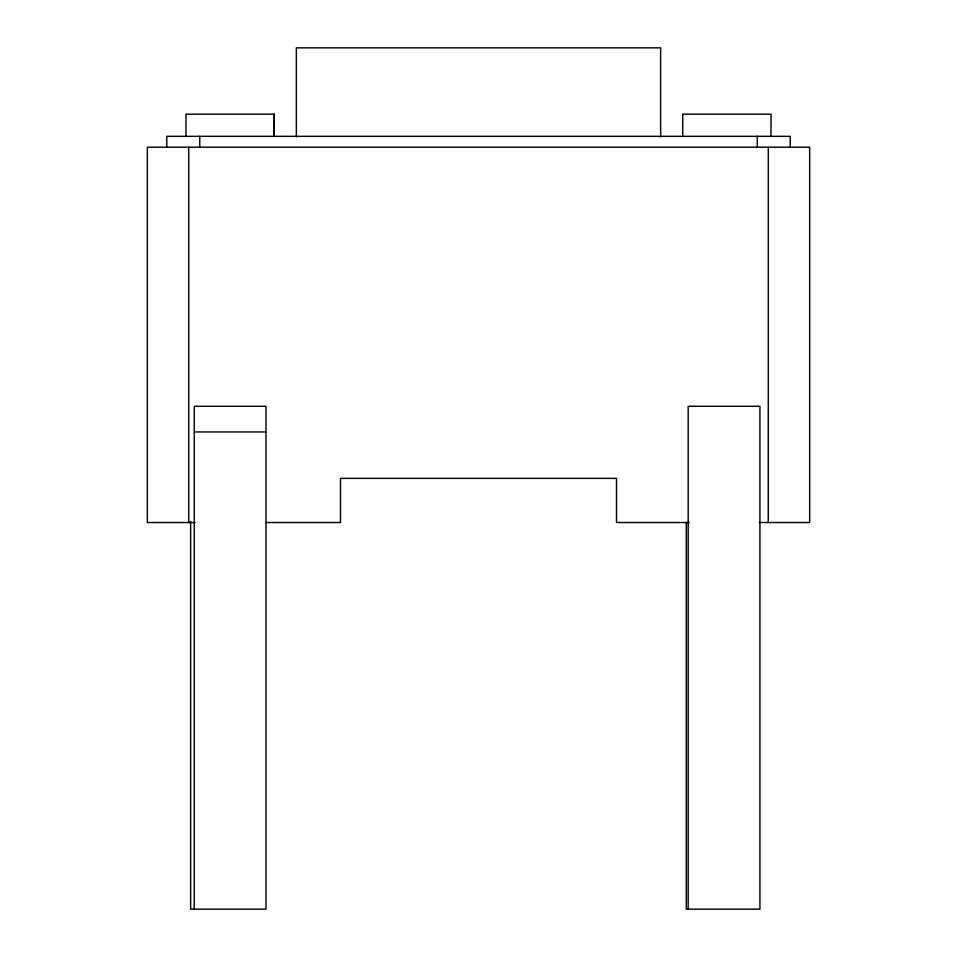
<?xml version="1.0" encoding="UTF-8"?>
<svg xmlns="http://www.w3.org/2000/svg" width="957" height="957" viewBox="0 0 957 957"><rect width="100%" height="100%" fill="white"/><g stroke="black" fill="none" stroke-linecap="round" stroke-linejoin="round"><path stroke-width="1.44" d="M274.228 114.17L274.228 136.325L274.276 114.17L185.969 114.17L185.969 136.325M194.247 431.954L265.998 431.954M195.108 522.522L147.33 522.522L147.33 147.199L809.67 147.199L809.67 522.522L759.344 522.522M265.998 522.522L340.513 522.522L340.513 478.368L616.487 478.368L616.487 522.522L689.184 522.522M790.231 147.199L790.231 136.325L166.769 136.325L166.769 147.199M770.983 136.325L771.031 114.17L682.724 114.17L682.724 136.325M768.268 147.199L768.268 522.522M757.286 136.325L757.286 147.199M688.179 909.15L688.179 406.282L759.93 406.282L759.93 909.15L686.301 909.15L686.301 522.522M660.641 136.887L660.641 47.85L296.359 47.85L296.359 136.887M199.774 136.325L199.774 147.199M194.247 909.15L194.247 406.282L265.998 406.282L265.998 909.15L190.622 909.15L190.622 521.433M188.732 147.199L188.732 522.522"/></g></svg>
